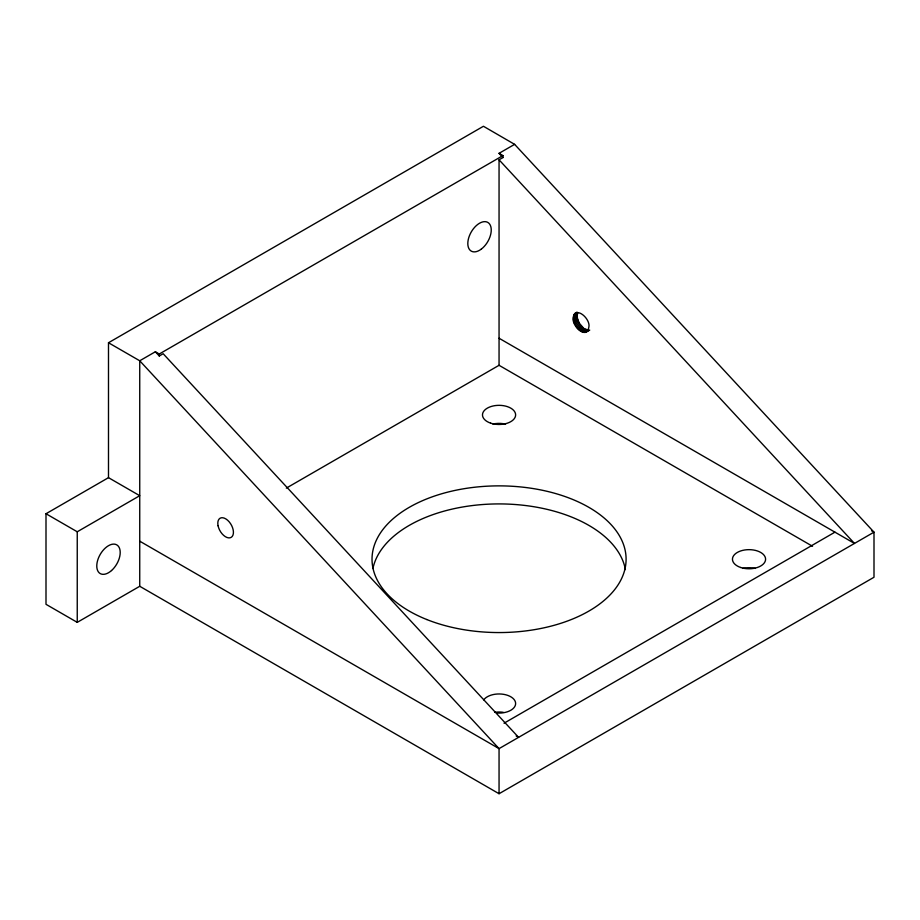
<?xml version="1.0" encoding="UTF-8"?>
<svg xmlns="http://www.w3.org/2000/svg" width="920" height="920" viewBox="0 0 920 920"><rect width="100%" height="100%" fill="white"/><g stroke="black" fill="none" stroke-linecap="round" stroke-linejoin="round"><path stroke-width="1.38" d="M573.264 317.952C575.276 305.026 590.697 318.906 588.88 326.968C586.879 339.882 571.458 326.013 573.264 317.952L577.173 315.698L577.76 312.582L573.861 314.835M108.491 477.664L108.491 342.746L483.437 126.27L514.613 144.348L874 532.162L874 577.254L499.054 793.73L139.737 586.281L77.245 622.357L46 604.313L46 513.74L108.491 477.664L139.737 495.696L77.245 531.783L46 513.74M812.555 546.284L499.054 365.297L499.054 159.804L502.964 157.55L502.964 155.583L159.263 354.016L155.353 351.762L139.737 360.778L108.491 342.746M502.964 157.55L499.054 153.329L514.613 144.348M155.353 351.762L159.263 355.982L163.173 353.728L518.581 737.357L516.178 735.966M574.873 313.386L576.828 312.259M574.31 314.042L577.242 312.351M573.528 315.767L577.438 313.513M573.332 316.813L577.231 314.548M573.332 319.159L577.231 316.905L577.173 315.698M573.528 320.436L577.438 318.182L577.231 316.905M573.861 321.747L577.76 319.493L577.438 318.182M286.327 488.117L499.054 365.297M574.31 323.058L578.22 320.804L577.76 319.493M574.873 324.369L578.784 322.115L578.22 320.804M575.552 325.645L579.45 323.391L583.958 328.555L588.88 330.268L584.982 332.522M576.322 326.865L580.221 324.61M577.173 328.014L581.072 325.76M578.082 329.061L581.992 326.807M579.048 330.004L582.958 327.75M580.06 330.809L583.958 328.555M581.072 331.476L584.982 329.222M582.096 331.993L585.994 329.728M583.096 332.339L587.006 330.084M584.062 332.511L587.972 330.257M585.833 332.361L589.731 330.108M504.034 723.212L834.946 532.162M871.585 530.771L874 532.162L499.054 748.627L139.737 541.178M499.054 153.329L502.964 155.583M499.054 338.238L854.473 543.433L499.054 159.804M578.784 322.115L579.45 323.391M499.054 793.73L499.054 748.627L139.737 360.778L139.737 586.281M159.263 354.016L159.263 355.982M77.245 531.783L77.245 622.357M372.922 568.537A127.04 73.347 0 0 1 499.94 503.918A127.04 73.347 0 0 1 625.393 569.56M742.681 568.422A16.572 9.568 0 0 1 755.355 568.422M494.764 712.333A16.572 9.568 0 0 1 503.343 712.333M492.89 424.062A16.572 9.568 0 0 1 505.574 424.143M483.747 699.867A16.572 9.568 0 0 1 504.045 694.404A16.572 9.568 0 0 1 515.234 705.606A16.572 9.568 0 0 1 496.892 713.011M426.765 619.528A127.04 73.347 0 0 0 625.669 565.213A127.04 73.347 0 0 0 444.739 492.913A127.04 73.347 0 0 0 426.765 619.528M740.738 567.502A16.572 9.568 0 0 0 765.589 559.222A16.572 9.568 0 0 0 740.738 550.93A16.572 9.568 0 0 0 740.738 567.502M490.601 423.131A16.572 9.568 0 0 0 515.625 415.012A16.572 9.568 0 0 0 490.935 406.559A16.572 9.568 0 0 0 490.601 423.131M111.527 570.538A16.572 9.568 -60 0 0 116.771 544.87A16.572 9.568 -60 0 0 97.175 562.246A16.572 9.568 -60 0 0 111.527 570.538M481.275 249.136A16.572 9.568 -60 0 0 488.692 223.042A16.572 9.568 -60 0 0 468.625 238.119A16.572 9.568 -60 0 0 481.275 249.136M218.074 525.78A11.051 6.371 60 0 0 231.15 537.372A11.051 6.371 60 0 0 227.642 520.26A11.051 6.371 60 0 0 218.074 525.78"/></g></svg>
